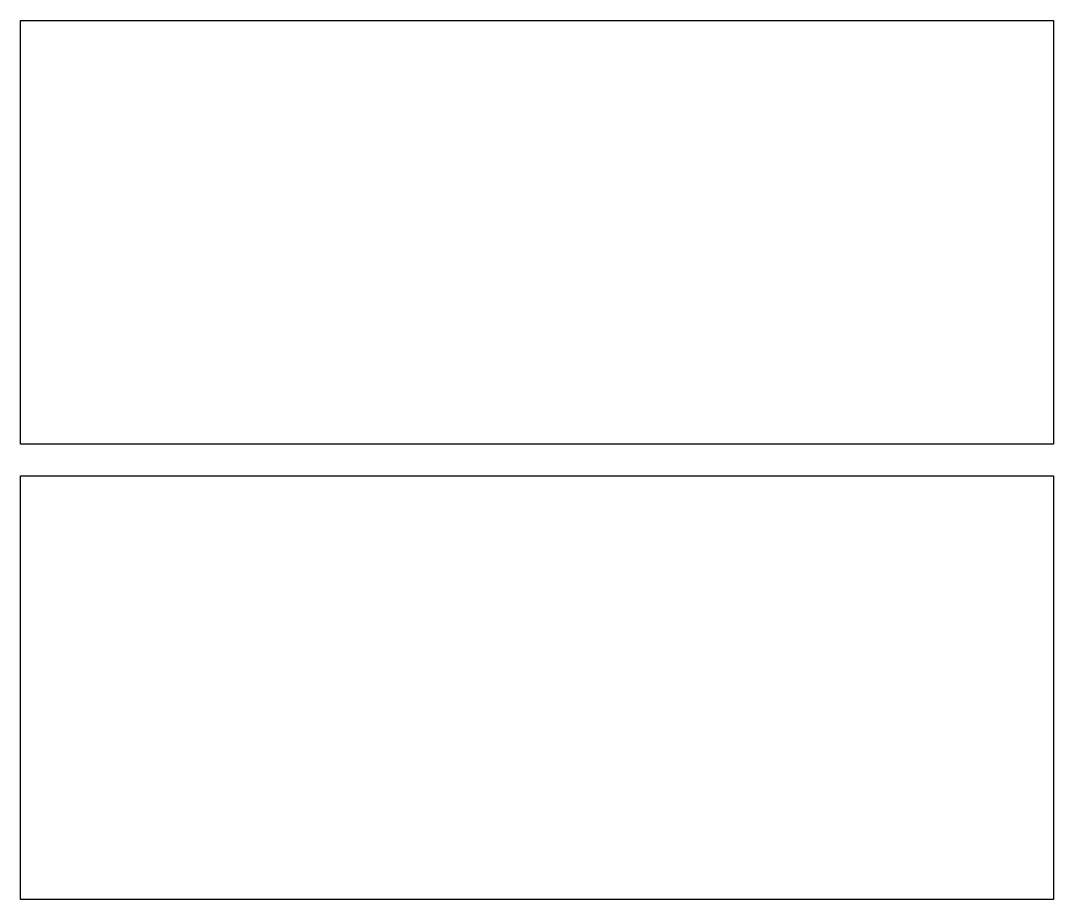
# Model space of a CAD drawing. Extents: x -160 to 160, y -136 to 136.
import ezdxf

# ---------------------------------------------------------------- set-up
doc = ezdxf.new("R2010")
doc.units = 0
doc.layers.add('EBENE_1', color=7, linetype='CONTINUOUS')

msp = doc.modelspace()

# ---------------------------------------------------------------- linework, layer by layer
at = {"layer": 'EBENE_1', "color": 250}
for points in [[(160, 4.95), (-160, 4.95), (-160, 136.05), (160, 136.05), (160, 4.95)], [(160, -136.05), (-160, -136.05), (-160, -4.95), (160, -4.95), (160, -136.05)]]:
    msp.add_lwpolyline(points, dxfattribs=at)

doc.saveas('drawing.dxf')
